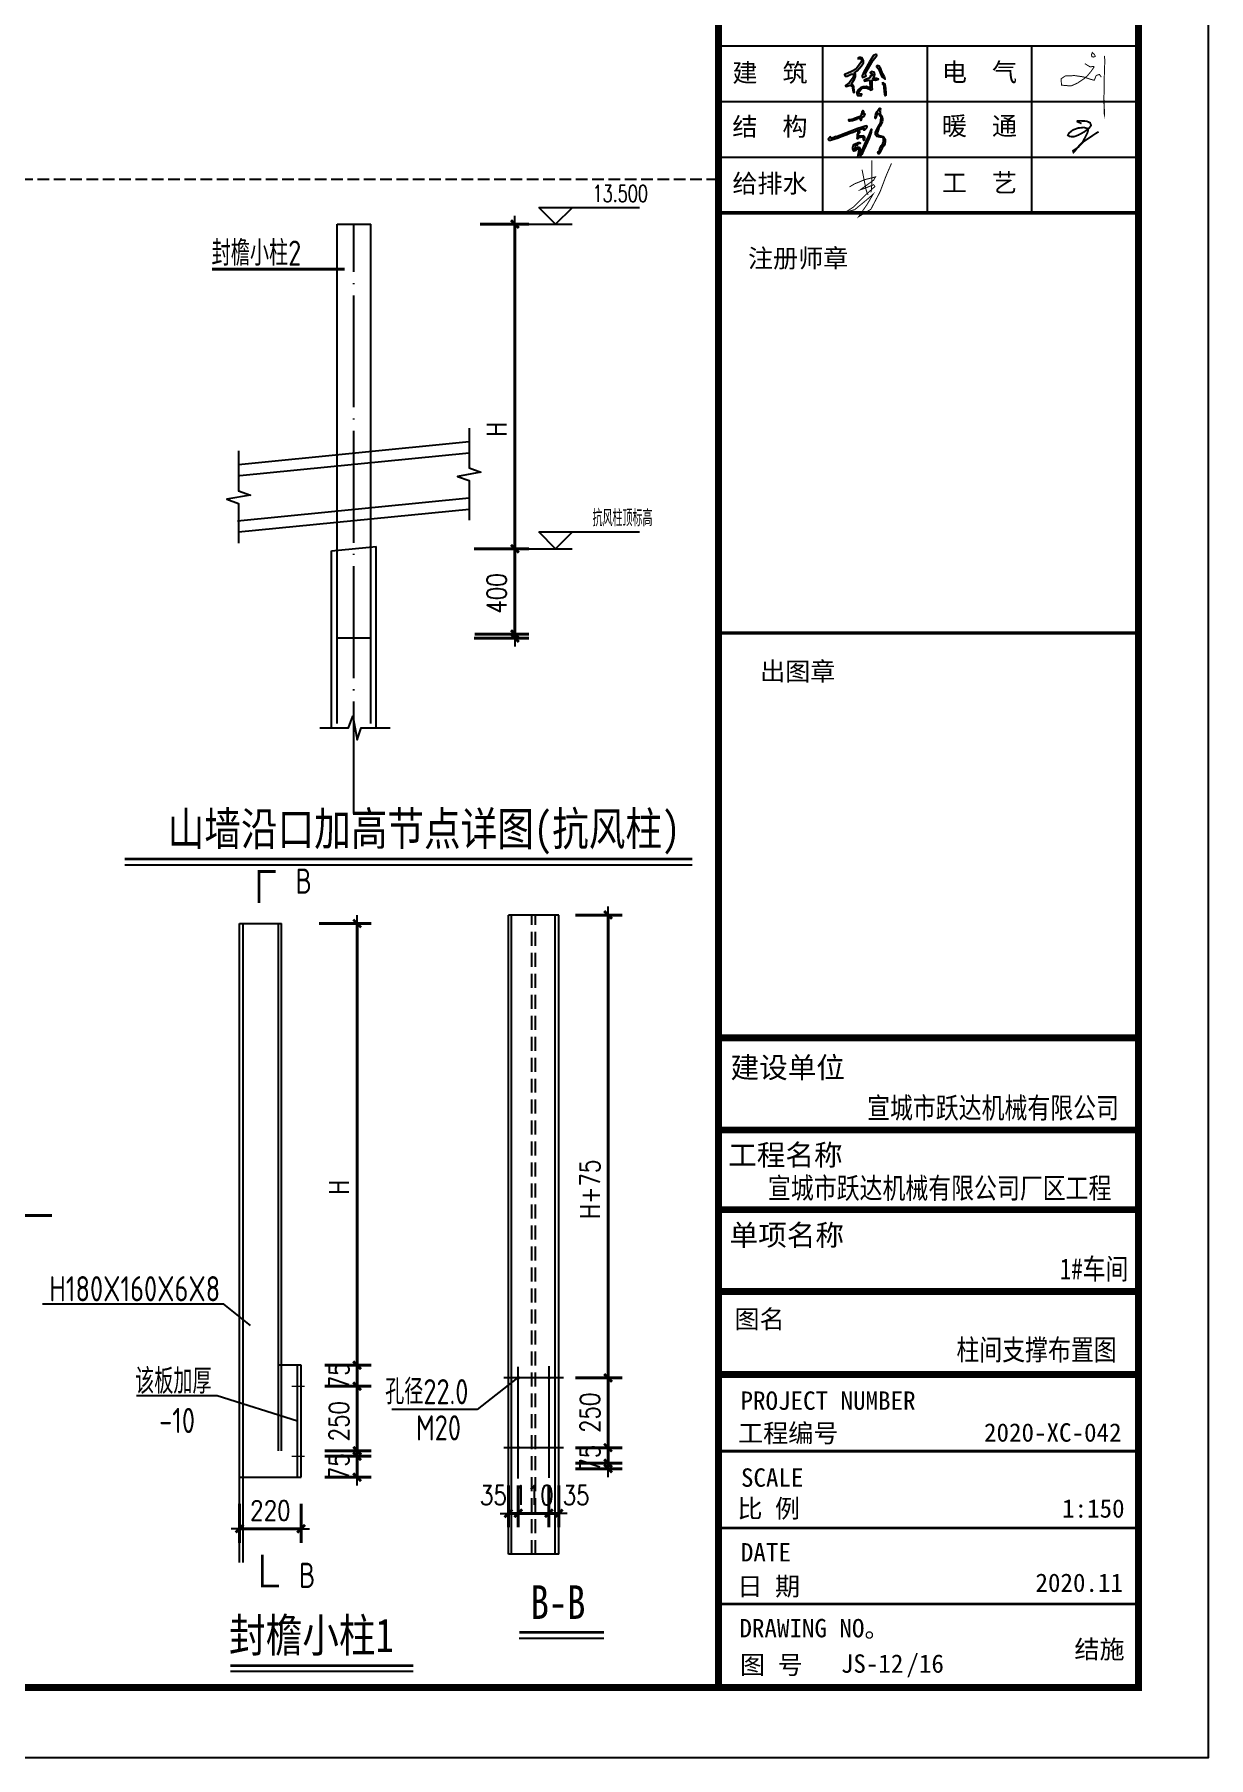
# Model space of a CAD drawing. Extents: x 69728788 to 149766163, y 20718153 to 43663798.
# Drawn here: x 74907378 to 74932569, y 21151524 to 21188486 of the extents above; entities that cross this region are included whole.
import ezdxf

# ---------------------------------------------------------------- set-up
doc = ezdxf.new("R2010")
doc.units = 0
doc.header["$LTSCALE"] = 1000
doc.header["$MEASUREMENT"] = 0
for name, pattern in [('DASH', [0.35, 0.25, -0.1]), ('DOTE', [2.42, 2, -0.2, 0.02, -0.2]), ('HIDDEN', [0.375, 0.25, -0.125])]:
    doc.linetypes.add(name, pattern=pattern)
doc.layers.get('0').update_dxf_attribs({"linetype": 'CONTINUOUS'})
doc.layers.get('DEFPOINTS').update_dxf_attribs({"linetype": 'CONTINUOUS'})
for name, color, linetype in [('11', 3, 'CONTINUOUS'), ('AXIS', 3, 'CONTINUOUS'), ('DIM_ELEV', 3, 'CONTINUOUS'), ('DIM_SYMB', 3, 'CONTINUOUS'), ('DOTE', 251, 'DOTE'), ('PUB_DIM', 3, 'CONTINUOUS'), ('PUB_TEXT', 7, 'CONTINUOUS'), ('PUB_TITLE', 4, 'CONTINUOUS'), ('TEXT', 7, 'CONTINUOUS'), ('图框', 253, 'CONTINUOUS'), ('梁', 4, 'CONTINUOUS'), ('水平支撑', 4, 'CONTINUOUS'), ('线线', 150, 'CONTINUOUS')]:
    doc.layers.add(name, color=color, linetype=linetype)
doc.layers.add('次梁箍筋', color=1, linetype='CONTINUOUS', lineweight=40)
doc.styles.add('-楷体_GB2312', font='', dxfattribs={"width": 0.8})
doc.styles.add('-黑体', font='simhei.ttf')
doc.styles.add('_TCH_DIM', font='SIMPLEX', dxfattribs={"bigfont": 'GBCBIG'})
doc.styles.add('DIM_FONT', font='SIMPLEX.shx', dxfattribs={"width": 0.8})
doc.styles.add('STYLE-黑体', font='simhei.ttf')
doc.styles.add('TSSD_Rein', font='atssdeng.shx', dxfattribs={"width": 0.7, "bigfont": 'atssdchn.shx'})
doc.styles.add('宋体', font='', dxfattribs={"width": 0.8})
doc.styles.add('黑体', font='simhei.ttf', dxfattribs={"width": 0.6, "height": 4.3})
doc.styles.get('-楷体_GB2312').set_extended_font_data('SimSun')
doc.styles.get('宋体').set_extended_font_data('SimSun')
doc.dimstyles.new('DIMN0.2', dxfattribs={"dimtxt": 350, "dimasz": 1, "dimexe": 250, "dimexo": 300, "dimgap": 150, "dimtad": 1, "dimdec": 0, "dimlfac": 0.2, "dimzin": 0, "dimdsep": 46, "dimtxsty": 'DIM_FONT', "dimblk": '_DIMX', "dimcen": 0.09, "dimclrt": 7, "dimadec": 0, "dimazin": 0, "dimtfac": 1, "dimtdec": 0, "dimtix": 1, "dimtmove": 2, "dimatfit": 3, "dimldrblk": '_DIMX', "dimfxl": 1, "dimtolj": 1, "dimtzin": 0, "dimarcsym": 0})
doc.dimstyles.new('DIMN0.25', dxfattribs={"dimtxt": 350, "dimasz": 1, "dimexe": 250, "dimexo": 300, "dimgap": 150, "dimtad": 1, "dimdec": 0, "dimlfac": 0.25, "dimzin": 0, "dimdsep": 46, "dimtxsty": 'DIM_FONT', "dimblk": '_DIMX', "dimcen": 0.09, "dimclrt": 7, "dimadec": 0, "dimazin": 0, "dimtfac": 1, "dimtdec": 0, "dimtix": 1, "dimtmove": 2, "dimatfit": 3, "dimldrblk": '_DIMX', "dimfxl": 1, "dimtolj": 1, "dimtzin": 0, "dimarcsym": 0})

# ---------------------------------------------------------------- blocks, each defined once
blk = doc.blocks.new('hui')
h = blk.add_hatch(color=256)
h.paths.add_polyline_path([(74395639, 22003696), (74395663, 22003679), (74395667, 22003630), (74395675, 22003538), (74395687, 22003513), (74395703, 22003522), (74395703, 22003553), (74395696, 22003618), (74395688, 22003678), (74395662, 22003699)])
h.paths.add_polyline_path([(74395556, 22003939), (74395591, 22003901), (74395638, 22003785), (74395686, 22003751), (74395675, 22003783), (74395650, 22003831), (74395625, 22003897), (74395602, 22003937), (74395573, 22003948)])
h.paths.add_polyline_path([(74395481, 22003829), (74395498, 22003834), (74395508, 22003812), (74395496, 22003801), (74395481, 22003804), (74395470, 22003788), (74395467, 22003777), (74395453, 22003764), (74395397, 22003741), (74395385, 22003735), (74395395, 22003724), (74395454, 22003735), (74395468, 22003732), (74395468, 22003710), (74395471, 22003632), (74395470, 22003616), (74395452, 22003634), (74395414, 22003649), (74395372, 22003644), (74395333, 22003630), (74395301, 22003600), (74395279, 22003568), (74395280, 22003545), (74395289, 22003520), (74395302, 22003520), (74395342, 22003514), (74395353, 22003535), (74395328, 22003535), (74395308, 22003543), (74395317, 22003574), (74395341, 22003607), (74395370, 22003626), (74395394, 22003629), (74395418, 22003630), (74395450, 22003612), (74395478, 22003596), (74395504, 22003607), (74395502, 22003629), (74395499, 22003699), (74395501, 22003735), (74395520, 22003744), (74395550, 22003738), (74395589, 22003750), (74395562, 22003760), (74395509, 22003762), (74395531, 22003787), (74395540, 22003818), (74395527, 22003851), (74395492, 22003859), (74395470, 22003849)])
h.paths.add_polyline_path([(74395563, 22004107), (74395522, 22004092), (74395462, 22003999), (74395380, 22003855), (74395359, 22003800), (74395361, 22003774), (74395398, 22003789), (74395416, 22003797), (74395406, 22003819), (74395405, 22003832), (74395516, 22004022), (74395555, 22004073), (74395569, 22004090)])
h.paths.add_polyline_path([(74395290, 22004049), (74395332, 22004041), (74395351, 22004021), (74395338, 22003992), (74395289, 22003924), (74395266, 22003894), (74395216, 22003866), (74395145, 22003832), (74395105, 22003816), (74395115, 22003796), (74395144, 22003796), (74395198, 22003823), (74395234, 22003823), (74395245, 22003810), (74395216, 22003757), (74395173, 22003698), (74395119, 22003663), (74395131, 22003645), (74395186, 22003664), (74395213, 22003652), (74395226, 22003593), (74395232, 22003560), (74395248, 22003564), (74395242, 22003584), (74395237, 22003640), (74395219, 22003670), (74395205, 22003683), (74395250, 22003752), (74395263, 22003791), (74395260, 22003828), (74395250, 22003841), (74395288, 22003870), (74395347, 22003943), (74395378, 22003987), (74395378, 22004020), (74395358, 22004059), (74395339, 22004063), (74395311, 22004060)])
h = blk.add_hatch(color=256)
h.paths.add_polyline_path([(74395012, 22002915), (74395058, 22002932), (74395139, 22002961), (74395181, 22002980), (74395231, 22002993), (74395260, 22003008), (74395294, 22003020), (74395316, 22003028), (74395354, 22003041), (74395372, 22003048), (74395382, 22003050), (74395384, 22003039), (74395379, 22003028), (74395388, 22003026), (74395394, 22003028), (74395410, 22003039), (74395419, 22003051), (74395428, 22003068), (74395420, 22003083), (74395401, 22003080), (74395359, 22003065), (74395281, 22003039), (74395185, 22003003), (74395125, 22002980), (74395037, 22002947), (74394986, 22002929), (74394979, 22002930), (74394954, 22002917), (74394937, 22002913), (74394933, 22002909), (74394913, 22002910), (74394911, 22002919), (74394907, 22002925), (74394897, 22002921), (74394891, 22002916), (74394874, 22002902), (74394871, 22002894), (74394874, 22002883), (74394883, 22002877), (74394906, 22002877), (74394969, 22002898)])
h.paths.add_polyline_path([(74395356, 22003211), (74395365, 22003215), (74395376, 22003218), (74395385, 22003224), (74395391, 22003228), (74395394, 22003234), (74395398, 22003240), (74395400, 22003252), (74395392, 22003262), (74395385, 22003259), (74395378, 22003251), (74395371, 22003246), (74395367, 22003254), (74395370, 22003259), (74395374, 22003267), (74395379, 22003276), (74395382, 22003284), (74395382, 22003291), (74395379, 22003296), (74395368, 22003298), (74395360, 22003297), (74395357, 22003293), (74395355, 22003285), (74395352, 22003278), (74395351, 22003267), (74395349, 22003259), (74395345, 22003245), (74395344, 22003235), (74395338, 22003227), (74395330, 22003224), (74395317, 22003215), (74395288, 22003203), (74395262, 22003194), (74395247, 22003187), (74395231, 22003180), (74395205, 22003174), (74395175, 22003172), (74395164, 22003168), (74395165, 22003156), (74395184, 22003154), (74395220, 22003159), (74395250, 22003169), (74395279, 22003178), (74395297, 22003188), (74395315, 22003195), (74395324, 22003199), (74395328, 22003195), (74395327, 22003185), (74395329, 22003174), (74395334, 22003165), (74395340, 22003164), (74395348, 22003168), (74395351, 22003175), (74395351, 22003189), (74395351, 22003202)])
h.paths.add_polyline_path([(74395305, 22002934), (74395305, 22002947), (74395304, 22002965), (74395312, 22002976), (74395325, 22002989), (74395323, 22002998), (74395307, 22003001), (74395296, 22002991), (74395289, 22002972), (74395284, 22002956), (74395285, 22002931), (74395284, 22002917), (74395282, 22002907), (74395289, 22002902), (74395299, 22002902), (74395310, 22002911), (74395319, 22002921), (74395335, 22002924), (74395356, 22002925), (74395364, 22002923), (74395373, 22002918), (74395377, 22002906), (74395374, 22002893), (74395377, 22002881), (74395384, 22002880), (74395392, 22002885), (74395395, 22002906), (74395390, 22002930), (74395376, 22002939), (74395350, 22002938), (74395319, 22002937)], flags=17)
h.paths.add_polyline_path([(74395295, 22002826), (74395305, 22002829), (74395328, 22002831), (74395328, 22002843), (74395318, 22002846), (74395300, 22002846), (74395292, 22002843), (74395279, 22002837), (74395268, 22002833), (74395264, 22002824), (74395268, 22002811), (74395274, 22002804), (74395284, 22002805), (74395286, 22002813)], flags=17)
h.paths.add_polyline_path([(74395250, 22002762), (74395256, 22002779), (74395256, 22002802), (74395253, 22002818), (74395241, 22002822), (74395234, 22002814), (74395231, 22002796), (74395226, 22002774), (74395226, 22002752), (74395234, 22002731), (74395239, 22002724), (74395256, 22002726), (74395269, 22002731), (74395279, 22002745), (74395289, 22002752), (74395296, 22002758), (74395305, 22002765), (74395316, 22002755), (74395314, 22002732), (74395308, 22002716), (74395306, 22002689), (74395301, 22002663), (74395296, 22002647), (74395301, 22002634), (74395315, 22002633), (74395329, 22002645), (74395353, 22002674), (74395378, 22002731), (74395411, 22002803), (74395457, 22002909), (74395486, 22002992), (74395491, 22003038), (74395469, 22002973), (74395432, 22002897), (74395407, 22002847), (74395373, 22002766), (74395356, 22002737), (74395334, 22002691), (74395321, 22002670), (74395322, 22002689), (74395327, 22002719), (74395333, 22002740), (74395331, 22002756), (74395323, 22002774), (74395312, 22002781), (74395300, 22002779), (74395283, 22002767), (74395274, 22002755), (74395263, 22002741), (74395251, 22002744)])
blk.add_hatch(color=256).paths.add_polyline_path([(74395578, 22002959), (74395570, 22002975), (74395575, 22002994), (74395585, 22003020), (74395598, 22003054), (74395616, 22003080), (74395642, 22003142), (74395647, 22003165), (74395647, 22003186), (74395646, 22003207), (74395638, 22003229), (74395619, 22003245), (74395616, 22003256), (74395613, 22003279), (74395612, 22003294), (74395614, 22003308), (74395619, 22003333), (74395611, 22003335), (74395599, 22003333), (74395584, 22003303), (74395570, 22003287), (74395558, 22003264), (74395550, 22003230), (74395542, 22003206), (74395542, 22003194), (74395549, 22003187), (74395550, 22003197), (74395561, 22003224), (74395568, 22003241), (74395578, 22003261), (74395584, 22003264), (74395590, 22003258), (74395604, 22003235), (74395613, 22003222), (74395627, 22003210), (74395631, 22003185), (74395624, 22003169), (74395619, 22003122), (74395588, 22003070), (74395569, 22003032), (74395547, 22002991), (74395550, 22002954), (74395556, 22002946), (74395567, 22002932), (74395615, 22002923), (74395644, 22002922), (74395657, 22002912), (74395663, 22002895), (74395661, 22002856), (74395653, 22002833), (74395645, 22002817), (74395633, 22002801), (74395612, 22002759), (74395607, 22002727), (74395583, 22002709), (74395586, 22002694), (74395593, 22002684), (74395601, 22002684), (74395609, 22002698), (74395627, 22002736), (74395643, 22002763), (74395666, 22002798), (74395680, 22002821), (74395687, 22002858), (74395687, 22002893), (74395669, 22002924), (74395655, 22002933), (74395625, 22002941), (74395610, 22002942), (74395589, 22002953)])
for points in [[(74395290, 22004049), (74395332, 22004041), (74395351, 22004021), (74395338, 22003992), (74395289, 22003924), (74395266, 22003894), (74395216, 22003866), (74395145, 22003832), (74395105, 22003816), (74395115, 22003796), (74395144, 22003796), (74395198, 22003823), (74395234, 22003823), (74395245, 22003810), (74395216, 22003757), (74395173, 22003698), (74395119, 22003663), (74395131, 22003645), (74395186, 22003664), (74395213, 22003652), (74395226, 22003593), (74395232, 22003560), (74395248, 22003564), (74395242, 22003584), (74395237, 22003640), (74395219, 22003670), (74395205, 22003683), (74395250, 22003752), (74395263, 22003791), (74395260, 22003828), (74395250, 22003841), (74395288, 22003870), (74395347, 22003943), (74395378, 22003987), (74395378, 22004020), (74395358, 22004059), (74395339, 22004063), (74395311, 22004060), (74395290, 22004049)], [(74395563, 22004107), (74395522, 22004092), (74395462, 22003999), (74395380, 22003855), (74395359, 22003800), (74395361, 22003774), (74395398, 22003789), (74395416, 22003797), (74395406, 22003819), (74395405, 22003832), (74395516, 22004022), (74395555, 22004073), (74395569, 22004090), (74395563, 22004107)], [(74395481, 22003829), (74395498, 22003834), (74395498, 22003834), (74395508, 22003812), (74395496, 22003801), (74395481, 22003804), (74395470, 22003788), (74395467, 22003777), (74395453, 22003764), (74395397, 22003741), (74395385, 22003735), (74395395, 22003724), (74395395, 22003724), (74395454, 22003735), (74395468, 22003732), (74395468, 22003710), (74395471, 22003632), (74395470, 22003616), (74395452, 22003634), (74395414, 22003649), (74395372, 22003644), (74395333, 22003630), (74395301, 22003600), (74395279, 22003568), (74395280, 22003545), (74395289, 22003520), (74395302, 22003520), (74395342, 22003514), (74395353, 22003535), (74395328, 22003535), (74395308, 22003543), (74395317, 22003574), (74395341, 22003607), (74395370, 22003626), (74395394, 22003629), (74395418, 22003630), (74395450, 22003612), (74395478, 22003596), (74395504, 22003607), (74395502, 22003629), (74395499, 22003699), (74395501, 22003735), (74395520, 22003744), (74395550, 22003738), (74395589, 22003750), (74395562, 22003760), (74395509, 22003762), (74395531, 22003787), (74395540, 22003818), (74395527, 22003851), (74395492, 22003859), (74395470, 22003849), (74395481, 22003829)], [(74395556, 22003939), (74395591, 22003901), (74395638, 22003785), (74395686, 22003751), (74395675, 22003783), (74395650, 22003831), (74395625, 22003897), (74395602, 22003937), (74395573, 22003948), (74395556, 22003939)], [(74395639, 22003696), (74395663, 22003679), (74395667, 22003630), (74395675, 22003538), (74395687, 22003513), (74395703, 22003522), (74395703, 22003553), (74395696, 22003618), (74395688, 22003678), (74395662, 22003699), (74395639, 22003696)], [(74395295, 22002826), (74395286, 22002813), (74395284, 22002805), (74395274, 22002804), (74395268, 22002811), (74395264, 22002824), (74395268, 22002833), (74395279, 22002837), (74395292, 22002843), (74395300, 22002846), (74395318, 22002846), (74395328, 22002843), (74395328, 22002831), (74395305, 22002829), (74395295, 22002826), (74395295, 22002826)]]:
    blk.add_lwpolyline(points)
for points, const_width in [([(74398542, 22003974), (74398618, 22003927), (74398667, 22003935), (74398676, 22003927), (74398633, 22003865), (74398581, 22003802), (74398532, 22003759), (74398440, 22003697), (74398345, 22003654), (74398209, 22003666), (74398203, 22003758), (74398264, 22003797), (74398395, 22003803), (74398518, 22003785), (74398623, 22003750), (74398679, 22003736), (74398699, 22003792), (74398709, 22003806), (74398751, 22003820), (74398778, 22003781)], 14), ([(74398644, 22004139), (74398678, 22004107), (74398693, 22004078), (74398669, 22004068), (74398643, 22004073), (74398637, 22004104), (74398649, 22004127)], 14), ([(74398822, 22004085), (74398829, 22004018), (74398823, 22003881), (74398821, 22003784), (74398818, 22003552), (74398815, 22003492), (74398816, 22003407), (74398823, 22003303), (74398823, 22003243), (74398819, 22003260), (74398818, 22003379), (74398825, 22003448)], 14), ([(74398496, 22003117), (74398436, 22003143), (74398437, 22003156), (74398468, 22003156), (74398570, 22003151), (74398618, 22003128), (74398632, 22003090), (74398603, 22003050), (74398536, 22002999), (74398450, 22002952), (74398388, 22002929), (74398329, 22002931), (74398300, 22002948), (74398313, 22002978), (74398370, 22003024), (74398445, 22003052), (74398529, 22003061), (74398577, 22003047), (74398591, 22003019), (74398580, 22002987), (74398549, 22002923), (74398510, 22002851), (74398446, 22002783), (74398401, 22002724), (74398380, 22002705), (74398373, 22002728), (74398446, 22002777), (74398526, 22002859), (74398692, 22002971), (74398739, 22003000)], 26), ([(74395177, 22002211), (74395252, 22002256), (74395400, 22002316), (74395549, 22002354), (74395521, 22002307), (74395331, 22002170), (74395400, 22002193), (74395523, 22002242), (74395540, 22002216), (74395409, 22002099), (74395238, 22001926), (74395115, 22001846), (74395252, 22001886), (74395427, 22002030), (74395514, 22002106), (74395426, 22001957), (74395306, 22001784), (74395482, 22001891), (74395613, 22002140), (74395703, 22002377), (74395777, 22002547)], 14), ([(74395495, 22002590), (74395498, 22002403), (74395494, 22002251), (74395492, 22002177), (74395482, 22002133)], 14), ([(74395356, 22002457), (74395414, 22002170), (74395431, 22002116), (74395443, 22002098)], 14)]:
    blk.add_lwpolyline(points, dxfattribs=dict(const_width=const_width))
for points in [[(74395231, 22003180), (74395205, 22003174), (74395175, 22003172), (74395164, 22003168), (74395165, 22003156), (74395184, 22003154), (74395220, 22003159), (74395250, 22003169), (74395279, 22003178), (74395297, 22003188), (74395315, 22003195), (74395324, 22003199), (74395324, 22003199), (74395328, 22003195), (74395327, 22003185), (74395329, 22003174), (74395334, 22003165), (74395340, 22003164), (74395348, 22003168), (74395351, 22003175), (74395351, 22003189), (74395351, 22003202), (74395356, 22003211), (74395365, 22003215), (74395376, 22003218), (74395385, 22003224), (74395391, 22003228), (74395394, 22003234), (74395398, 22003240), (74395400, 22003252), (74395392, 22003262), (74395385, 22003259), (74395378, 22003251), (74395371, 22003246), (74395371, 22003246), (74395371, 22003246), (74395367, 22003254), (74395370, 22003259), (74395374, 22003267), (74395379, 22003276), (74395382, 22003284), (74395382, 22003291), (74395379, 22003296), (74395368, 22003298), (74395360, 22003297), (74395357, 22003293), (74395355, 22003285), (74395352, 22003278), (74395351, 22003267), (74395349, 22003259), (74395345, 22003245), (74395344, 22003235), (74395338, 22003227), (74395330, 22003224), (74395317, 22003215), (74395288, 22003203), (74395262, 22003194), (74395247, 22003187), (74395231, 22003180)], [(74395578, 22003261), (74395568, 22003241), (74395561, 22003224), (74395550, 22003197), (74395549, 22003187), (74395542, 22003194), (74395542, 22003206), (74395550, 22003230), (74395558, 22003264), (74395570, 22003287), (74395584, 22003303), (74395599, 22003333), (74395611, 22003335), (74395619, 22003333), (74395614, 22003308), (74395612, 22003294), (74395613, 22003279), (74395616, 22003256), (74395619, 22003245), (74395638, 22003229), (74395646, 22003207), (74395647, 22003186), (74395647, 22003165), (74395642, 22003142), (74395616, 22003080), (74395598, 22003054), (74395585, 22003020), (74395575, 22002994), (74395570, 22002975), (74395578, 22002959), (74395589, 22002953), (74395610, 22002942), (74395625, 22002941), (74395655, 22002933), (74395669, 22002924), (74395687, 22002893), (74395687, 22002858), (74395680, 22002821), (74395666, 22002798), (74395643, 22002763), (74395627, 22002736), (74395609, 22002698), (74395601, 22002684), (74395593, 22002684), (74395586, 22002694), (74395583, 22002709), (74395607, 22002727), (74395612, 22002759), (74395633, 22002801), (74395645, 22002817), (74395653, 22002833), (74395661, 22002856), (74395663, 22002895), (74395657, 22002912), (74395644, 22002922), (74395615, 22002923), (74395567, 22002932), (74395556, 22002946), (74395550, 22002954), (74395547, 22002991), (74395569, 22003032), (74395588, 22003070), (74395619, 22003122), (74395624, 22003169), (74395631, 22003185), (74395627, 22003210), (74395613, 22003222), (74395604, 22003235), (74395590, 22003258), (74395584, 22003264), (74395578, 22003261)], [(74394979, 22002930), (74394954, 22002917), (74394937, 22002913), (74394933, 22002909), (74394913, 22002910), (74394911, 22002919), (74394907, 22002925), (74394897, 22002921), (74394891, 22002916), (74394874, 22002902), (74394871, 22002894), (74394874, 22002883), (74394883, 22002877), (74394906, 22002877), (74394969, 22002898), (74395012, 22002915), (74395058, 22002932), (74395139, 22002961), (74395181, 22002980), (74395231, 22002993), (74395260, 22003008), (74395294, 22003020), (74395316, 22003028), (74395354, 22003041), (74395372, 22003048), (74395382, 22003050), (74395384, 22003039), (74395379, 22003028), (74395388, 22003026), (74395394, 22003028), (74395410, 22003039), (74395419, 22003051), (74395428, 22003068), (74395420, 22003083), (74395401, 22003080), (74395359, 22003065), (74395281, 22003039), (74395185, 22003003), (74395125, 22002980), (74395037, 22002947), (74394986, 22002929), (74394979, 22002930)], [(74395226, 22002752), (74395226, 22002774), (74395231, 22002796), (74395234, 22002814), (74395241, 22002822), (74395253, 22002818), (74395256, 22002802), (74395256, 22002779), (74395250, 22002762), (74395251, 22002744), (74395263, 22002741), (74395274, 22002755), (74395283, 22002767), (74395300, 22002779), (74395312, 22002781), (74395323, 22002774), (74395331, 22002756), (74395333, 22002740), (74395327, 22002719), (74395322, 22002689), (74395321, 22002670), (74395334, 22002691), (74395356, 22002737), (74395373, 22002766), (74395407, 22002847), (74395432, 22002897), (74395469, 22002973), (74395491, 22003038), (74395486, 22002992), (74395457, 22002909), (74395411, 22002803), (74395378, 22002731), (74395353, 22002674), (74395329, 22002645), (74395315, 22002633), (74395301, 22002634), (74395296, 22002647), (74395301, 22002663), (74395306, 22002689), (74395308, 22002716), (74395314, 22002732), (74395314, 22002732), (74395316, 22002755), (74395305, 22002765), (74395296, 22002758), (74395289, 22002752), (74395279, 22002745), (74395269, 22002731), (74395256, 22002726), (74395239, 22002724), (74395234, 22002731), (74395226, 22002752)], [(74395305, 22002947), (74395304, 22002965), (74395312, 22002976), (74395325, 22002989), (74395323, 22002998), (74395307, 22003001), (74395296, 22002991), (74395289, 22002972), (74395284, 22002956), (74395285, 22002931), (74395284, 22002917), (74395282, 22002907), (74395289, 22002902), (74395299, 22002902), (74395310, 22002911), (74395319, 22002921), (74395335, 22002924), (74395356, 22002925), (74395364, 22002923), (74395373, 22002918), (74395377, 22002906), (74395374, 22002893), (74395377, 22002881), (74395384, 22002880), (74395392, 22002885), (74395395, 22002906), (74395390, 22002930), (74395376, 22002939), (74395350, 22002938), (74395319, 22002937), (74395305, 22002934), (74395305, 22002947)]]:
    blk.add_lwpolyline(points, close=True)
blk = doc.blocks.new('_DIMX')
blk.add_line((-150, 0), (150, 0))
at = {"const_width": 50}
blk.add_lwpolyline([(-70, -70), (70, 70)], dxfattribs=at)
blk = doc.blocks.new('*D527')
at = {"layer": 'AXIS', "color": 0, "lineweight": -2}
for p, q in [((76398686, 21152507), (76399555, 21152507)), ((76399305, 21152506), (76399305, 21145179)), ((76398590, 21145178), (76399555, 21145178))]:
    blk.add_line(p, q, dxfattribs=at)
at = {"layer": 'DEFPOINTS', "color": 0}
for p in [(76398386, 21152507, -462000), (76398290, 21145178), (76399305, 21145178)]:
    blk.add_point(p, dxfattribs=at)
at = {"layer": 'AXIS', "color": 0, "lineweight": -2}
for p, rotation in [((76399305, 21152507), 90), ((76399305, 21145178), 270)]:
    blk.add_blockref('_DIMX', p, dxfattribs=dict(at, rotation=rotation))
at = {"layer": 'AXIS', "color": 7, "insert": (76398980, 21148843), "char_height": 350, "attachment_point": 5, "rotation": 90, "style": 'DIM_FONT'}
blk.add_mtext('\\A1;H', dxfattribs=at)
blk = doc.blocks.new('*D529')
at = {"layer": 'AXIS', "color": 0, "lineweight": -2}
for p, q in [((76399188, 21129960), (76399188, 21129212)), ((76399363, 21129960), (76399363, 21129212)), ((76399187, 21129462), (76399186, 21129462)), ((76399363, 21129462), (76399188, 21129462)), ((76399364, 21129462), (76399365, 21129462))]:
    blk.add_line(p, q, dxfattribs=at)
at = {"layer": 'DEFPOINTS', "color": 0}
for p in [(76399188, 21130260), (76399363, 21130260), (76399188, 21129462)]:
    blk.add_point(p, dxfattribs=at)
at = {"layer": 'AXIS', "color": 0, "lineweight": -2}
blk.add_blockref('_DIMX', (76399188, 21129462), dxfattribs=at)
at = {"layer": 'AXIS', "color": 0, "lineweight": -2, "rotation": 180}
blk.add_blockref('_DIMX', (76399363, 21129462), dxfattribs=at)
at = {"layer": 'AXIS', "color": 7, "insert": (76398919, 21129787), "char_height": 350, "attachment_point": 5, "style": 'DIM_FONT'}
blk.add_mtext('\\A1;35', dxfattribs=at)
blk = doc.blocks.new('*D530')
at = {"layer": 'AXIS', "color": 0, "lineweight": -2}
for p, q in [((76399363, 21129960), (76399363, 21129212)), ((76399913, 21129960), (76399913, 21129212)), ((76399362, 21129462), (76399361, 21129462)), ((76399913, 21129462), (76399363, 21129462)), ((76399914, 21129462), (76399915, 21129462))]:
    blk.add_line(p, q, dxfattribs=at)
at = {"layer": 'DEFPOINTS', "color": 0}
for p in [(76399363, 21130260), (76399913, 21130260), (76399363, 21129462)]:
    blk.add_point(p, dxfattribs=at)
at = {"layer": 'AXIS', "color": 0, "lineweight": -2}
blk.add_blockref('_DIMX', (76399363, 21129462), dxfattribs=at)
at = {"layer": 'AXIS', "color": 0, "lineweight": -2, "rotation": 180}
blk.add_blockref('_DIMX', (76399913, 21129462), dxfattribs=at)
at = {"layer": 'AXIS', "color": 7, "insert": (76399638, 21129787), "char_height": 350, "attachment_point": 5, "style": 'DIM_FONT'}
blk.add_mtext('\\A1;110', dxfattribs=at)
blk = doc.blocks.new('*D531')
at = {"layer": 'AXIS', "color": 0, "lineweight": -2}
for p, q in [((76399913, 21129960), (76399913, 21129212)), ((76400088, 21129960), (76400088, 21129212)), ((76399912, 21129462), (76399911, 21129462)), ((76400088, 21129462), (76399913, 21129462)), ((76400089, 21129462), (76400090, 21129462))]:
    blk.add_line(p, q, dxfattribs=at)
at = {"layer": 'DEFPOINTS', "color": 0}
for p in [(76399913, 21130260), (76400088, 21130260), (76399913, 21129462)]:
    blk.add_point(p, dxfattribs=at)
at = {"layer": 'AXIS', "color": 0, "lineweight": -2}
blk.add_blockref('_DIMX', (76399913, 21129462), dxfattribs=at)
at = {"layer": 'AXIS', "color": 0, "lineweight": -2, "rotation": 180}
blk.add_blockref('_DIMX', (76400088, 21129462), dxfattribs=at)
at = {"layer": 'AXIS', "color": 7, "insert": (76400401, 21129787), "char_height": 350, "attachment_point": 5, "style": 'DIM_FONT'}
blk.add_mtext('\\A1;35', dxfattribs=at)
blk = doc.blocks.new('*D533')
at = {"layer": 'AXIS', "color": 0, "lineweight": -2}
for p, q in [((76400388, 21130635), (76401220, 21130635)), ((76400970, 21130636), (76400970, 21130637)), ((76400970, 21130260), (76400970, 21130635)), ((76400388, 21130260), (76401220, 21130260)), ((76400970, 21130259), (76400970, 21130258))]:
    blk.add_line(p, q, dxfattribs=at)
at = {"layer": 'DEFPOINTS', "color": 0}
for p in [(76400088, 21130635), (76400970, 21130635), (76400088, 21130260)]:
    blk.add_point(p, dxfattribs=at)
at = {"layer": 'AXIS', "color": 0, "lineweight": -2}
for p, rotation in [((76400970, 21130635), 270), ((76400970, 21130260), 90)]:
    blk.add_blockref('_DIMX', p, dxfattribs=dict(at, rotation=rotation))
at = {"layer": 'AXIS', "color": 7, "insert": (76400645, 21130447), "char_height": 350, "attachment_point": 5, "rotation": 90, "style": 'DIM_FONT'}
blk.add_mtext('\\A1;75', dxfattribs=at)
blk = doc.blocks.new('*D534')
at = {"layer": 'AXIS', "color": 0, "lineweight": -2}
for p, q in [((76395903, 21130483), (76396734, 21130483)), ((76396484, 21130484), (76396484, 21130485)), ((76396484, 21130483), (76396484, 21130108)), ((76395903, 21130108), (76396734, 21130108)), ((76396484, 21130107), (76396484, 21130106))]:
    blk.add_line(p, q, dxfattribs=at)
at = {"layer": 'DEFPOINTS', "color": 0}
for p in [(76395603, 21130483), (76395603, 21130108), (76396484, 21130108)]:
    blk.add_point(p, dxfattribs=at)
at = {"layer": 'AXIS', "color": 0, "lineweight": -2}
for p, rotation in [((76396484, 21130483), 270), ((76396484, 21130108), 90)]:
    blk.add_blockref('_DIMX', p, dxfattribs=dict(at, rotation=rotation))
at = {"layer": 'AXIS', "color": 7, "insert": (76396159, 21130296), "char_height": 350, "attachment_point": 5, "rotation": 90, "style": 'DIM_FONT'}
blk.add_mtext('\\A1;75', dxfattribs=at)
blk = doc.blocks.new('*D537')
at = {"layer": 'AXIS', "color": 0, "lineweight": -2}
for p, q in [((76395903, 21132108), (76396734, 21132108)), ((76396484, 21132109), (76396484, 21132110)), ((76396484, 21131733), (76396484, 21132108)), ((76395903, 21131733), (76396734, 21131733)), ((76396484, 21131732), (76396484, 21131731))]:
    blk.add_line(p, q, dxfattribs=at)
at = {"layer": 'DEFPOINTS', "color": 0}
for p in [(76395603, 21132108), (76396484, 21132108), (76395603, 21131733)]:
    blk.add_point(p, dxfattribs=at)
at = {"layer": 'AXIS', "color": 0, "lineweight": -2}
for p, rotation in [((76396484, 21132108), 270), ((76396484, 21131733), 90)]:
    blk.add_blockref('_DIMX', p, dxfattribs=dict(at, rotation=rotation))
at = {"layer": 'AXIS', "color": 7, "insert": (76396159, 21131921), "char_height": 350, "attachment_point": 5, "rotation": 90, "style": 'DIM_FONT'}
blk.add_mtext('\\A1;75', dxfattribs=at)
blk = doc.blocks.new('*D539')
at = {"layer": 'AXIS', "color": 0, "lineweight": -2}
for p, q in [((76398578, 21146706), (76399555, 21146706)), ((76399305, 21146705), (76399305, 21145107)), ((76398578, 21145106), (76399555, 21145106))]:
    blk.add_line(p, q, dxfattribs=at)
at = {"layer": 'DEFPOINTS', "color": 0}
for p in [(76398278, 21146706), (76398278, 21145106), (76399305, 21145106)]:
    blk.add_point(p, dxfattribs=at)
at = {"layer": 'AXIS', "color": 0, "lineweight": -2}
for p, rotation in [((76399305, 21146706), 90), ((76399305, 21145106), 270)]:
    blk.add_blockref('_DIMX', p, dxfattribs=dict(at, rotation=rotation))
at = {"layer": 'AXIS', "color": 7, "insert": (76398980, 21145906), "char_height": 350, "attachment_point": 5, "rotation": 90, "style": 'DIM_FONT'}
blk.add_mtext('\\A1;400', dxfattribs=at)
blk = doc.blocks.new('11')
blk.add_line((76393890.2, 21151703.8), (76396256.1, 21151703.8))
at = {"color": 7}
blk.add_line((76388773.5, 21134788.8, 11000), (76391026, 21134788.8, 11000), dxfattribs=at)
at = {"layer": '11'}
for p, q in [((76394364.4, 21148213.3, 231000), (76398486.9, 21148621, 231000)), ((76394384, 21148014.2, 231000), (76398486.9, 21148420, 231000)), ((76394344.7, 21147206.4, 231000), (76398486.9, 21147616.1, 231000)), ((76394364.4, 21147007.4, 231000), (76398486.9, 21147415.1, 231000))]:
    blk.add_line(p, q, dxfattribs=at)
at = {"layer": 'AXIS', "linetype": 'HIDDEN'}
for p, q in [((76399604.6, 21128732.1, 231000), (76399604.6, 21140157, 231000)), ((76399671.6, 21128732.1, 231000), (76399671.6, 21140157, 231000))]:
    blk.add_line(p, q, dxfattribs=at)
at = {"layer": 'AXIS', "color": 7, "linetype": 'Continuous', "const_width": 46.7, "elevation": 231000}
for points in [[(76392328.5, 21141157.6), (76402476, 21141157.6)], [(76399381.4, 21127332.8), (76400895.8, 21127332.8)], [(76394218.8, 21126740.3), (76397487.2, 21126740.3)]]:
    blk.add_lwpolyline(points, dxfattribs=at)
at = {"layer": 'AXIS', "color": 7, "linetype": 'Continuous', "elevation": 231000}
for points in [[(76392328.5, 21141057.6), (76402476, 21141057.6)], [(76399381.4, 21127232.8), (76400895.8, 21127232.8)], [(76394218.8, 21126640.3), (76397487.2, 21126640.3)]]:
    blk.add_lwpolyline(points, dxfattribs=at)
at = {"layer": 'AXIS', "const_width": 25, "elevation": 231000}
for points in [[(76395547.4, 21131733.4), (76395313.7, 21131733.4)], [(76395547.4, 21130483.4), (76395314.1, 21130483.4)]]:
    blk.add_lwpolyline(points, dxfattribs=at)
at = {"layer": 'DIM_ELEV'}
for p, q in [((76399733, 21152806.8, 462000), (76401533, 21152806.8, 462000)), ((76400033, 21152506.8, 462000), (76399733, 21152806.8, 462000)), ((76400033, 21152506.8, 462000), (76400333, 21152806.8, 462000)), ((76399555.3, 21152506.8), (76400331, 21152506.8)), ((76399733, 21147006.1, 462000), (76401533, 21147006.1, 462000)), ((76400033, 21146706.1, 462000), (76399733, 21147006.1, 462000)), ((76400033, 21146706.1, 462000), (76400333, 21147006.1, 462000)), ((76399555.3, 21146706.1, 231000), (76400331, 21146706.1, 231000))]:
    blk.add_line(p, q, dxfattribs=at)
at = {"layer": 'DIM_SYMB', "elevation": 462000}
for points in [[(76398486.9, 21148860.4), (76398486.9, 21148149.2), (76398696.9, 21148072.8), (76398276.9, 21147998.7), (76398486.9, 21147924.2), (76398486.9, 21147213.1)], [(76394364.4, 21148452.6), (76394364.4, 21147741.5), (76394574.4, 21147665.1), (76394154.4, 21147591), (76394364.4, 21147516.5), (76394364.4, 21146805.3)], [(76395813.7, 21143501.1), (76396331.6, 21143501.1), (76396408, 21143711.1), (76396482.1, 21143291.1), (76396556.6, 21143501.1), (76397074.5, 21143501.1)]]:
    blk.add_lwpolyline(points, dxfattribs=at)
at = {"layer": 'DOTE'}
for p, q in [((76396425.6, 21141973.4, 231000), (76396425.6, 21152506.8)), ((76400170.6, 21131884.8, 231000), (76399105.7, 21131884.8, 231000)), ((76399363.1, 21130082.2, 231000), (76399363.1, 21132093.8, 231000)), ((76399913.1, 21132093.8, 231000), (76399913.1, 21130082.2, 231000)), ((76400170.6, 21130634.8, 231000), (76399105.7, 21130634.8, 231000))]:
    blk.add_line(p, q, dxfattribs=at)
at = {"layer": 'PUB_DIM', "const_width": 50, "elevation": 231000}
for points in [[(76395027.7, 21140935.4), (76394727.3, 21140935.4), (76394727.3, 21140374.3)], [(76395088.8, 21128164.4), (76394788.4, 21128164.4), (76394788.4, 21128725.5)]]:
    blk.add_lwpolyline(points, dxfattribs=at)
at = {"layer": '梁'}
for p in [(76396125.6, 21152506.8), (76396725.6, 21143578.5, 231000)]:
    blk.add_line(p, (76396725.6, 21152506.8), dxfattribs=at)
at = {"layer": '水平支撑'}
for p, q in [((76396125.6, 21143578.5, 231000), (76396125.6, 21152506.8)), ((76396025.6, 21146666.6, 231000), (76396825.6, 21146745.7, 231000)), ((76396025.6, 21143501.1, 231000), (76396025.6, 21146666.6, 231000)), ((76396825.6, 21143501.1, 231000), (76396825.6, 21146745.7, 231000)), ((76396725.6, 21145106.1, 231000), (76396125.6, 21145106.1, 231000)), ((76394382.1, 21140005.7, 231000), (76395132.1, 21140005.7, 231000)), ((76394382.1, 21128580.8, 231000), (76394382.1, 21140005.7, 231000)), ((76394445.2, 21128580.8, 231000), (76394445.2, 21140005.7, 231000)), ((76395079.5, 21130580.8, 231000), (76395079.5, 21140005.7, 231000)), ((76395132.1, 21130580.8, 231000), (76395132.1, 21140005.7, 231000)), ((76400088.1, 21140157, 231000), (76399188.1, 21140157, 231000)), ((76399188.1, 21128732.1, 231000), (76399188.1, 21140157, 231000)), ((76400088.1, 21140157, 231000), (76399188.1, 21140157, 231000)), ((76399240.8, 21128732.1, 231000), (76399240.8, 21140157, 231000)), ((76400025, 21128732.1, 231000), (76400025, 21140157, 231000)), ((76400088.1, 21128732.1, 231000), (76400088.1, 21140157, 231000)), ((76394101.8, 21133198.6, 231000), (76390859.6, 21133198.6, 231000)), ((76394577.6, 21132820, 231000), (76394101.8, 21133198.6, 231000)), ((76395482.1, 21132108.4, 231000), (76395079.5, 21132108.4, 231000)), ((76395418.9, 21130108.4, 231000), (76395418.9, 21132108.4, 231000)), ((76395482.1, 21130108.4, 231000), (76395482.1, 21132108.4, 231000)), ((76399348.1, 21131885.9, 231000), (76398627, 21131320, 231000)), ((76393982.4, 21131565.2, 231000), (76392537.6, 21131565.2, 231000)), ((76395418.9, 21131108.4, 231000), (76393982.4, 21131565.2, 231000)), ((76398627, 21131320, 231000), (76397101.7, 21131320, 231000)), ((76394382.1, 21130108.4, 231000), (76395482.1, 21130108.4, 231000)), ((76400088.1, 21128732.1, 231000), (76399188.1, 21128732.1, 231000))]:
    blk.add_line(p, q, dxfattribs=at)
at = {"layer": '水平支撑', "const_width": 29.8, "elevation": 231000}
for points in [[(76399378.2, 21131884.8, -1), (76399348, 21131884.8, -1)], [(76399928.2, 21131884.8, -1), (76399898, 21131884.8, -1)], [(76399378.2, 21130634.8, -1), (76399348, 21130634.8, -1)], [(76399928.2, 21130634.8, -1), (76399898, 21130634.8, -1)]]:
    blk.add_lwpolyline(points, format="xyb", close=True, dxfattribs=at)
at = {"layer": 'PUB_TEXT'}
for s, height, style, width, p in [('13.500', 297.5, '_TCH_DIM', 0.705882, (76400693, 21152906.8, 462000)), ('封檐小柱2', 450, 'TSSD_Rein', 0.8, (76393881.8, 21151764.7)), ('抗风柱顶标高', 297.5, '_TCH_DIM', 0.705882, (76400693, 21147106.1, 462000)), ('山墙沿口加高节点详图(抗风柱)', 600, '-楷体_GB2312', 0.8, (76393096.5, 21141399.7, 231000)), ('B', 450, 'TSSD_Rein', 0.8, (76395382.6, 21140538, 231000)), ('H180X160X6X8', 450, 'TSSD_Rein', 0.8, (76390978.4, 21133252.2, 231000)), ('该板加厚', 450, 'TSSD_Rein', 0.8, (76392513.4, 21131599.2, 231000)), ('孔径22.0', 450, 'TSSD_Rein', 0.8, (76396983.3, 21131411.7, 231000)), ('-10', 450, 'TSSD_Rein', 0.8, (76392943.9, 21130897.1, 231000)), ('M20', 450, 'TSSD_Rein', 0.8, (76397535.3, 21130764.8, 231000)), ('B', 450, 'TSSD_Rein', 0.8, (76395443.7, 21128129.1, 231000)), ('B-B', 600, '-楷体_GB2312', 0.8, (76399585.9, 21127574.9, 231000)), ('封檐小柱1', 600, '-楷体_GB2312', 0.8, (76394193.3, 21126982.5, 231000))]:
    blk.add_text(s, height=height, dxfattribs=dict(at, style=style, width=width)).set_placement(p)
at = {"layer": 'AXIS'}
dim = blk.add_linear_dim(base=(76399305.3, 21145178.5, 462000), p1=(76398385.6, 21152506.8), p2=(76398290.5, 21145178.5, 462000), angle=90, text='H', dimstyle='DIMN0.25', dxfattribs=at)
dim.commit()
dim.dimension.update_dxf_attribs({"geometry": '*D527', "text_midpoint": (76398980.3, 21148842.6, 462000)})
for base, p1, p2, angle, dimstyle, picture, middle in [((76399305.3, 21145106.1, 231000), (76398278.3, 21146706.1, 231000), (76398278.2, 21145106.1, 231000), 90, 'DIMN0.25', '*D539', (76398980.3, 21145906.1, 231000)), ((76396484.3, 21132108.4, 231000), (76395603.2, 21131733.4, 231000), (76395603.2, 21132108.4, 231000), 90, 'DIMN0.2', '*D537', (76396159.3, 21131920.9, 231000)), ((76400970.1, 21130634.8, 231000), (76400088.1, 21130259.8, 231000), (76400088.1, 21130634.8, 231000), 90, 'DIMN0.2', '*D533', (76400645.1, 21130447.3, 231000)), ((76396484.3, 21130108.4, 231000), (76395603.2, 21130483.4, 231000), (76395603.2, 21130108.4, 231000), 90, 'DIMN0.2', '*D534', (76396159.3, 21130295.9, 231000)), ((76399363.1, 21129462.1, 231000), (76399913.1, 21130259.8, 231000), (76399363.1, 21130259.8, 231000), 180, 'DIMN0.2', '*D530', (76399638.1, 21129787.1, 231000))]:
    dim = blk.add_linear_dim(base=base, p1=p1, p2=p2, angle=angle, dimstyle=dimstyle, dxfattribs=at)
    dim.commit()
    dim.dimension.update_dxf_attribs({"geometry": picture, "text_midpoint": middle})
for base, p1, p2, text in [((76400970.1, 21140157, 231000), (76400088.1, 21130357.1, 231000), (76400088.1, 21140157, 231000), 'H+75'), ((76396484.3, 21140005.7, 231000), (76395603.2, 21130580.8, 231000), (76395503.2, 21140005.7, 231000), 'H')]:
    blk.add_linear_dim(base=base, p1=p1, p2=p2, angle=90, text=text, dimstyle='DIMN0.2', dxfattribs=at).render()
for base, p1, p2 in [((76396484.3, 21131733.4, 231000), (76395603.2, 21130483.4, 231000), (76395603.2, 21131733.4, 231000)), ((76400970.1, 21131884.8, 231000), (76400088.1, 21130634.8, 231000), (76400088.1, 21131884.8, 231000))]:
    blk.add_linear_dim(base=base, p1=p1, p2=p2, angle=90, dimstyle='DIMN0.2', dxfattribs=at).render()
for base, p1, p2, picture, middle in [((76399188.1, 21129462.1, 231000), (76399363.1, 21130259.8, 231000), (76399188.1, 21130259.8, 231000), '*D529', (76398918.7, 21129787.1, 231000)), ((76399913.1, 21129462.1, 231000), (76400088.1, 21130259.8, 231000), (76399913.1, 21130259.8, 231000), '*D531', (76400400.6, 21129787.1, 231000))]:
    dim = blk.add_linear_dim(base=base, p1=p1, p2=p2, angle=180, dimstyle='DIMN0.2', dxfattribs=at)
    dim.commit()
    dim.dimension.update_dxf_attribs({"geometry": picture, "text_midpoint": middle, "dimtype": 160})
blk.add_linear_dim(base=(76395482.1, 21129187.8, 231000), p1=(76394382.1, 21129931.4, 231000), p2=(76395482.1, 21129931.4, 231000), dimstyle='DIMN0.2', dxfattribs=at).render()

msp = doc.modelspace()

# ---------------------------------------------------------------- linework, layer by layer
at = {"linetype": 'DASH'}
msp.add_line((74877693.9, 21185380.5), (74922055.1, 21185380.5), dxfattribs=at)
at = {"layer": 'PUB_TITLE'}
msp.add_lwpolyline([(74843468.9, 21151524.5), (74932568.9, 21151524.5), (74932568.9, 21214524.5), (74843468.9, 21214524.5)], close=True, dxfattribs=at)
at = {"layer": 'PUB_TITLE', "const_width": 150}
msp.add_lwpolyline([(74847218.9, 21153024.5), (74931068.9, 21153024.5), (74931068.9, 21213024.5), (74847218.9, 21213024.5)], close=True, dxfattribs=at)
at = {"layer": '图框', "color": 0}
for p, q in [((74922055.1, 21188244.1), (74931068.9, 21188244.1)), ((74922055.1, 21187048.9), (74931068.9, 21187048.9)), ((74922055.1, 21185853.7), (74931068.9, 21185853.7)), ((74922055.1, 21184658.5), (74931068.9, 21184658.5))]:
    msp.add_line(p, q, dxfattribs=at)
at = {"layer": '图框', "color": 4}
for points, const_width in [([(74922055.1, 21213024.5), (74922055.1, 21153024.5)], 147.9), ([(74922055.1, 21166961.4), (74931036.2, 21166961.4)], 149.4), ([(74922055.1, 21164985.9), (74931038.9, 21164985.9)], 149.4), ([(74922055.1, 21163276.9), (74931068.9, 21163276.9)], 149.4), ([(74922055.1, 21161520.8), (74931068.9, 21161520.8)], 149.4), ([(74922055.1, 21159743.9), (74931068.9, 21159743.9)], 149.4), ([(74922055.1, 21158095.7), (74931068.9, 21158095.7)], 60.5), ([(74922055.1, 21156450.2), (74931068.9, 21156450.2)], 60.5), ([(74922055.1, 21154817.3), (74931068.9, 21154817.3)], 60.5)]:
    msp.add_lwpolyline(points, dxfattribs=dict(at, const_width=const_width))
at = {"layer": '图框', "color": 0, "const_width": 75}
msp.add_lwpolyline([(74922055.1, 21199897.3), (74931068.9, 21199897.3), (74931068.9, 21184658.5), (74922055.1, 21184658.5)], close=True, dxfattribs=at)
at = {"layer": '图框', "color": 0}
for points in [[(74924296.1, 21184658.5), (74924296.1, 21188244.1)], [(74926537.1, 21184658.5), (74926537.1, 21188244.1)], [(74928778.1, 21184658.5), (74928778.1, 21188244.1)]]:
    msp.add_lwpolyline(points, dxfattribs=at)
for points, const_width in [([(74922055.1, 21184658.5), (74931068.9, 21184658.5)], 60.5), ([(74922055.1, 21175648.1), (74931068.9, 21175648.1)], 75), ([(74922518.9, 21166961.4), (74931036.2, 21166961.4)], 60.5)]:
    msp.add_lwpolyline(points, dxfattribs=dict(at, const_width=const_width))

# ---------------------------------------------------------------- block references
at = {"layer": '次梁箍筋', "xscale": 1.200000002980232, "yscale": 1.199999999254942, "zscale": 1.200000000011642}
msp.add_blockref('11', (-16761478.8, -4198591.7, -277200), dxfattribs=at)
at = {"layer": '线线', "xscale": 1.5, "yscale": 1.5, "zscale": 1.5}
msp.add_blockref('hui', (-36667899.2, -11818100.3), dxfattribs=at)

# ---------------------------------------------------------------- texts
at = {"insert": (74925259.2, 21165238.9), "char_height": 2.5, "width": 44.085, "attachment_point": 1}
msp.add_mtext('宣城嘉怡纸箱包装有限公司', dxfattribs=at)
at = {"layer": 'TEXT', "color": 3, "style": '-黑体', "width": 0.8}
for s, height, p in [('宣城市跃达机械有限公司', 450.225, (74925242.7, 21165235.6)), ('宣城市跃达机械有限公司厂区工程', 450.225, (74923116.1, 21163514.8)), ('1#车间', 450.22, (74929378.1, 21161781.2)), ('柱间支撑布置图', 450.22, (74927158.9, 21160047))]:
    msp.add_text(s, height=height, dxfattribs=at).set_placement(p)
at = {"layer": '图框', "color": 0}
for s, height, style, p in [('建  筑', 394.42, 'STYLE-黑体', (74922352.1, 21187467.1)), ('电  气', 394.42, 'STYLE-黑体', (74926847.8, 21187480.1)), ('结  构', 394.42, 'STYLE-黑体', (74922352.1, 21186313)), ('暖  通', 394.42, 'STYLE-黑体', (74926847.8, 21186325.9)), ('给排水', 394.42, 'STYLE-黑体', (74922352.1, 21185093.8)), ('工  艺', 394.42, 'STYLE-黑体', (74926847.8, 21185106.7)), ('PROJECT NUMBER', 394.416, '黑体', (74922527, 21158983.4))]:
    msp.add_text(s, height=height, dxfattribs=dict(at, style=style)).set_placement(p)
at = {"layer": '图框', "color": 4}
for s, height, style, p in [('注册师章', 394.42, '黑体', (74922687.9, 21183487.7)), ('出图章', 394.42, '黑体', (74922947.8, 21174627.4)), ('建设单位', 450, '黑体', (74922312.5, 21166102.4)), ('工程名称', 450, '黑体', (74922262.7, 21164225.1)), ('单项名称', 450, '黑体', (74922292.7, 21162506.3)), ('图名', 394.42, '黑体', (74922396.6, 21160733.2)), ('工程编号', 394.42, '黑体', (74922473.8, 21158286.2)), ('2020-XC-042', 394.416, '宋体', (74927751.3, 21158299.9)), ('SCALE', 394.42, '黑体', (74922536.6, 21157332.9)), ('比 例', 394.42, '黑体', (74922460.5, 21156668.5)), ('1:150', 394.42, '宋体', (74929426, 21156670.1)), ('DATE', 394.42, '黑体', (74922534.5, 21155730)), ('日 期', 394.42, '黑体', (74922460.5, 21154999.3)), ('2020.11', 394.42, '宋体', (74928855.1, 21155077.8)), ('DRAWING NO。', 394.416, '黑体', (74922503.4, 21154103)), ('图 号', 394.42, '黑体', (74922516.5, 21153315.4))]:
    msp.add_text(s, height=height, dxfattribs=dict(at, style=style)).set_placement(p)
at = {"layer": '图框', "color": 3, "style": '宋体'}
for s, p in [('结施', (74929691.9, 21153649.2)), ('JS-12', (74924679.8, 21153342.9)), ('/16', (74926086.4, 21153342.9))]:
    msp.add_text(s, height=394.42, dxfattribs=at).set_placement(p)

doc.saveas('drawing.dxf')
